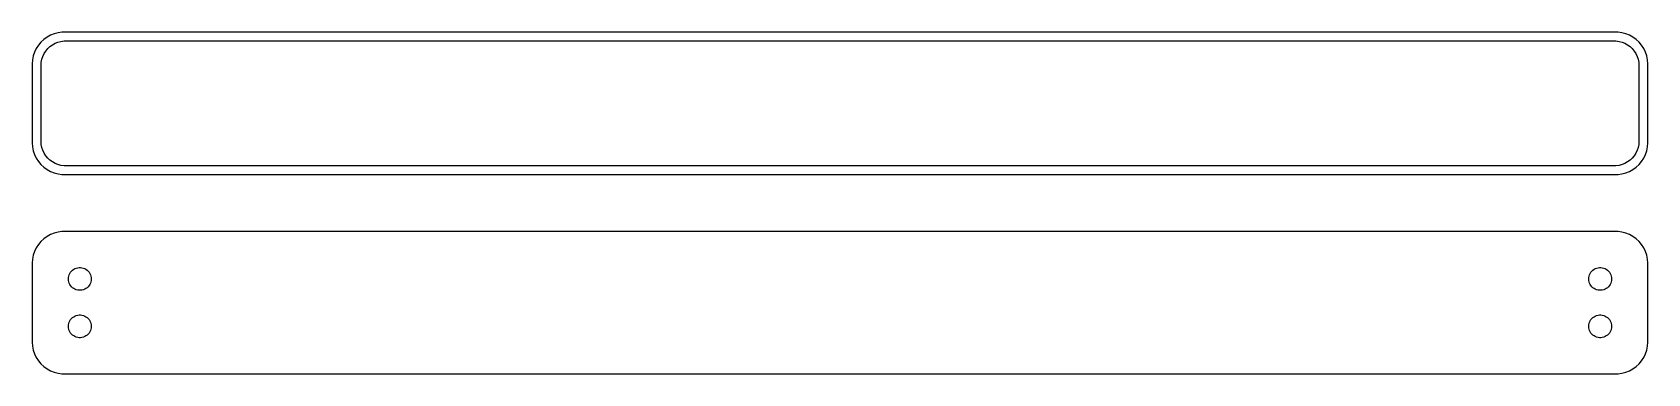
# Model space of a CAD drawing. Header units: metres. Extents: x -128 to 128, y 20 to 74.
import ezdxf

# ---------------------------------------------------------------- set-up
doc = ezdxf.new("R2010")
doc.units = ezdxf.units.M

msp = doc.modelspace()

# ---------------------------------------------------------------- linework, layer by layer
for p, q in [((-124.045, 74.0053), (-124.629, 73.7741)), ((-123.437, 74.1614), (-124.045, 74.0053)), ((-122.814, 74.2401), (-123.437, 74.1614)), ((122.814, 74.2401), (-122.814, 74.2401)), ((123.437, 74.1614), (122.814, 74.2401)), ((124.045, 74.0053), (123.437, 74.1614)), ((124.629, 73.7741), (124.045, 74.0053)), ((-126.882, 71.6588), (-127.149, 71.0906)), ((-126.545, 72.1889), (-126.882, 71.6588)), ((-126.145, 72.6727), (-126.545, 72.1889)), ((-125.687, 73.1026), (-126.145, 72.6727)), ((-125.179, 73.4716), (-125.687, 73.1026)), ((-125.38, 71.2744), (-125.071, 71.6488)), ((-124.629, 73.7741), (-125.179, 73.4716)), ((-125.071, 71.6488), (-124.716, 71.9815)), ((-124.716, 71.9815), (-124.323, 72.2671)), ((-124.323, 72.2671), (-123.898, 72.5012)), ((-123.898, 72.5012), (-123.446, 72.6801)), ((-123.446, 72.6801), (-122.975, 72.8009)), ((-122.975, 72.8009), (-122.493, 72.8618)), ((-122.493, 72.8618), (122.493, 72.8618)), ((122.493, 72.8618), (122.975, 72.8009)), ((122.975, 72.8009), (123.446, 72.6801)), ((123.446, 72.6801), (123.898, 72.5012)), ((123.898, 72.5012), (124.323, 72.2671)), ((124.323, 72.2671), (124.716, 71.9815)), ((125.179, 73.4716), (124.629, 73.7741)), ((124.716, 71.9815), (125.071, 71.6488)), ((125.071, 71.6488), (125.38, 71.2744)), ((125.687, 73.1026), (125.179, 73.4716)), ((126.145, 72.6727), (125.687, 73.1026)), ((126.545, 72.1889), (126.145, 72.6727)), ((126.882, 71.6588), (126.545, 72.1889)), ((127.149, 71.0906), (126.882, 71.6588)), ((-127.461, 69.8767), (-127.5, 69.25)), ((-127.5, 69.25), (-127.5, 56.75)), ((-127.343, 70.4934), (-127.461, 69.8767)), ((-127.149, 71.0906), (-127.343, 70.4934)), ((-126.119, 69), (-126.089, 69.485)), ((-126.119, 57), (-126.119, 69)), ((-126.089, 69.485), (-125.998, 69.9623)), ((-125.998, 69.9623), (-125.848, 70.4244)), ((-125.848, 70.4244), (-125.641, 70.8641)), ((-125.641, 70.8641), (-125.38, 71.2744)), ((125.38, 71.2744), (125.641, 70.8641)), ((125.641, 70.8641), (125.848, 70.4244)), ((125.848, 70.4244), (125.998, 69.9623)), ((125.998, 69.9623), (126.089, 69.485)), ((126.089, 69.485), (126.119, 69)), ((126.119, 69), (126.119, 57)), ((127.343, 70.4934), (127.149, 71.0906)), ((127.461, 69.8767), (127.343, 70.4934)), ((127.5, 69.25), (127.461, 69.8767)), ((127.5, 56.75), (127.5, 69.25)), ((-127.5, 56.75), (-127.461, 56.1233)), ((-127.461, 56.1233), (-127.343, 55.5066)), ((-126.089, 56.515), (-126.119, 57)), ((-125.998, 56.0377), (-126.089, 56.515)), ((126.089, 56.515), (125.998, 56.0377)), ((126.119, 57), (126.089, 56.515)), ((127.343, 55.5066), (127.461, 56.1233)), ((127.461, 56.1233), (127.5, 56.75)), ((-127.343, 55.5066), (-127.149, 54.9094)), ((-127.149, 54.9094), (-126.882, 54.3412)), ((-126.882, 54.3412), (-126.545, 53.8111)), ((-126.545, 53.8111), (-126.145, 53.3273)), ((-125.848, 55.5756), (-125.998, 56.0377)), ((-125.641, 55.1359), (-125.848, 55.5756)), ((-125.38, 54.7256), (-125.641, 55.1359)), ((-125.071, 54.3512), (-125.38, 54.7256)), ((-124.716, 54.0185), (-125.071, 54.3512)), ((-124.323, 53.7329), (-124.716, 54.0185)), ((-123.898, 53.4988), (-124.323, 53.7329)), ((124.323, 53.7329), (123.898, 53.4988)), ((124.716, 54.0185), (124.323, 53.7329)), ((125.071, 54.3512), (124.716, 54.0185)), ((125.38, 54.7256), (125.071, 54.3512)), ((125.641, 55.1359), (125.38, 54.7256)), ((125.848, 55.5756), (125.641, 55.1359)), ((125.998, 56.0377), (125.848, 55.5756)), ((126.145, 53.3273), (126.545, 53.8111)), ((126.545, 53.8111), (126.882, 54.3412)), ((126.882, 54.3412), (127.149, 54.9094)), ((127.149, 54.9094), (127.343, 55.5066)), ((-126.145, 53.3273), (-125.687, 52.8974)), ((-125.687, 52.8974), (-125.179, 52.5284)), ((-125.179, 52.5284), (-124.629, 52.2259)), ((-124.629, 52.2259), (-124.045, 51.9947)), ((-124.045, 51.9947), (-123.437, 51.8386)), ((-123.446, 53.3199), (-123.898, 53.4988)), ((-122.975, 53.1991), (-123.446, 53.3199)), ((-123.437, 51.8386), (-122.814, 51.7599)), ((-122.493, 53.1382), (-122.975, 53.1991)), ((-122.814, 51.7599), (122.814, 51.7599)), ((122.493, 53.1382), (-122.493, 53.1382)), ((122.975, 53.1991), (122.493, 53.1382)), ((122.814, 51.7599), (123.437, 51.8386)), ((123.446, 53.3199), (122.975, 53.1991)), ((123.437, 51.8386), (124.045, 51.9947)), ((123.898, 53.4988), (123.446, 53.3199)), ((124.045, 51.9947), (124.629, 52.2259)), ((124.629, 52.2259), (125.179, 52.5284)), ((125.179, 52.5284), (125.687, 52.8974)), ((125.687, 52.8974), (126.145, 53.3273)), ((-126.145, 41.1727), (-126.545, 40.6889)), ((-125.687, 41.6026), (-126.145, 41.1727)), ((-125.179, 41.9716), (-125.687, 41.6026)), ((-124.629, 42.2741), (-125.179, 41.9716)), ((-124.045, 42.5053), (-124.629, 42.2741)), ((-123.437, 42.6614), (-124.045, 42.5053)), ((-122.814, 42.7401), (-123.437, 42.6614)), ((122.814, 42.7401), (-122.814, 42.7401)), ((123.437, 42.6614), (122.814, 42.7401)), ((124.045, 42.5053), (123.437, 42.6614)), ((124.629, 42.2741), (124.045, 42.5053)), ((125.179, 41.9716), (124.629, 42.2741)), ((125.687, 41.6026), (125.179, 41.9716)), ((126.145, 41.1727), (125.687, 41.6026)), ((126.545, 40.6889), (126.145, 41.1727)), ((-127.461, 38.3767), (-127.5, 37.75)), ((-127.343, 38.9934), (-127.461, 38.3767)), ((-127.149, 39.5906), (-127.343, 38.9934)), ((-126.882, 40.1588), (-127.149, 39.5906)), ((-126.545, 40.6889), (-126.882, 40.1588)), ((126.882, 40.1588), (126.545, 40.6889)), ((127.149, 39.5906), (126.882, 40.1588)), ((127.343, 38.9934), (127.149, 39.5906)), ((127.461, 38.3767), (127.343, 38.9934)), ((127.5, 37.75), (127.461, 38.3767)), ((-127.5, 37.75), (-127.5, 25.25)), ((-121.743, 35.6976), (-121.674, 35.9126)), ((-121.674, 35.9126), (-121.577, 36.1171)), ((-121.577, 36.1171), (-121.456, 36.308)), ((-121.456, 36.308), (-121.312, 36.4822)), ((-121.312, 36.4822), (-121.147, 36.6369)), ((-121.147, 36.6369), (-120.964, 36.7698)), ((-120.964, 36.7698), (-120.766, 36.8787)), ((-120.766, 36.8787), (-120.556, 36.9619)), ((-120.556, 36.9619), (-120.337, 37.0181)), ((-120.337, 37.0181), (-120.113, 37.0464)), ((-120.113, 37.0464), (-119.887, 37.0464)), ((-119.887, 37.0464), (-119.663, 37.0181)), ((-119.663, 37.0181), (-119.444, 36.9619)), ((-119.444, 36.9619), (-119.234, 36.8787)), ((-119.234, 36.8787), (-119.036, 36.7698)), ((-119.036, 36.7698), (-118.853, 36.6369)), ((-118.853, 36.6369), (-118.688, 36.4822)), ((-118.688, 36.4822), (-118.544, 36.308)), ((-118.544, 36.308), (-118.423, 36.1171)), ((-118.423, 36.1171), (-118.326, 35.9126)), ((-118.326, 35.9126), (-118.257, 35.6976)), ((118.257, 35.6976), (118.326, 35.9126)), ((118.326, 35.9126), (118.423, 36.1171)), ((118.423, 36.1171), (118.544, 36.308)), ((118.544, 36.308), (118.688, 36.4822)), ((118.688, 36.4822), (118.853, 36.6369)), ((118.853, 36.6369), (119.036, 36.7698)), ((119.036, 36.7698), (119.234, 36.8787)), ((119.234, 36.8787), (119.444, 36.9619)), ((119.444, 36.9619), (119.663, 37.0181)), ((119.663, 37.0181), (119.887, 37.0464)), ((119.887, 37.0464), (120.113, 37.0464)), ((120.113, 37.0464), (120.337, 37.0181)), ((120.337, 37.0181), (120.556, 36.9619)), ((120.556, 36.9619), (120.766, 36.8787)), ((120.766, 36.8787), (120.964, 36.7698)), ((120.964, 36.7698), (121.147, 36.6369)), ((121.147, 36.6369), (121.312, 36.4822)), ((121.312, 36.4822), (121.456, 36.308)), ((121.456, 36.308), (121.577, 36.1171)), ((121.577, 36.1171), (121.674, 35.9126)), ((121.674, 35.9126), (121.743, 35.6976)), ((127.5, 25.25), (127.5, 37.75)), ((-121.8, 35.25), (-121.786, 35.4756)), ((-121.786, 35.0244), (-121.8, 35.25)), ((-121.786, 35.4756), (-121.743, 35.6976)), ((-121.743, 34.8024), (-121.786, 35.0244)), ((-121.674, 34.5874), (-121.743, 34.8024)), ((-121.577, 34.3828), (-121.674, 34.5874)), ((-121.456, 34.192), (-121.577, 34.3828)), ((-121.312, 34.0178), (-121.456, 34.192)), ((-121.147, 33.8631), (-121.312, 34.0178)), ((-120.964, 33.7302), (-121.147, 33.8631)), ((-120.766, 33.6213), (-120.964, 33.7302)), ((-120.556, 33.5381), (-120.766, 33.6213)), ((-120.337, 33.4819), (-120.556, 33.5381)), ((-120.113, 33.4536), (-120.337, 33.4819)), ((-119.887, 33.4536), (-120.113, 33.4536)), ((-119.663, 33.4819), (-119.887, 33.4536)), ((-119.444, 33.5381), (-119.663, 33.4819)), ((-119.234, 33.6213), (-119.444, 33.5381)), ((-119.036, 33.7302), (-119.234, 33.6213)), ((-118.853, 33.8631), (-119.036, 33.7302)), ((-118.688, 34.0178), (-118.853, 33.8631)), ((-118.544, 34.192), (-118.688, 34.0178)), ((-118.423, 34.3828), (-118.544, 34.192)), ((-118.326, 34.5874), (-118.423, 34.3828)), ((-118.257, 34.8024), (-118.326, 34.5874)), ((-118.257, 35.6976), (-118.214, 35.4756)), ((-118.214, 35.0244), (-118.257, 34.8024)), ((-118.214, 35.4756), (-118.2, 35.25)), ((-118.2, 35.25), (-118.214, 35.0244)), ((118.2, 35.25), (118.214, 35.4756)), ((118.214, 35.0244), (118.2, 35.25)), ((118.214, 35.4756), (118.257, 35.6976)), ((118.257, 34.8024), (118.214, 35.0244)), ((118.326, 34.5874), (118.257, 34.8024)), ((118.423, 34.3828), (118.326, 34.5874)), ((118.544, 34.192), (118.423, 34.3828)), ((118.688, 34.0178), (118.544, 34.192)), ((118.853, 33.8631), (118.688, 34.0178)), ((119.036, 33.7302), (118.853, 33.8631)), ((119.234, 33.6213), (119.036, 33.7302)), ((119.444, 33.5381), (119.234, 33.6213)), ((119.663, 33.4819), (119.444, 33.5381)), ((119.887, 33.4536), (119.663, 33.4819)), ((120.113, 33.4536), (119.887, 33.4536)), ((120.337, 33.4819), (120.113, 33.4536)), ((120.556, 33.5381), (120.337, 33.4819)), ((120.766, 33.6213), (120.556, 33.5381)), ((120.964, 33.7302), (120.766, 33.6213)), ((121.147, 33.8631), (120.964, 33.7302)), ((121.312, 34.0178), (121.147, 33.8631)), ((121.456, 34.192), (121.312, 34.0178)), ((121.577, 34.3828), (121.456, 34.192)), ((121.674, 34.5874), (121.577, 34.3828)), ((121.743, 34.8024), (121.674, 34.5874)), ((121.743, 35.6976), (121.786, 35.4756)), ((121.786, 35.0244), (121.743, 34.8024)), ((121.786, 35.4756), (121.8, 35.25)), ((121.8, 35.25), (121.786, 35.0244)), ((-121.786, 27.9756), (-121.743, 28.1976)), ((-121.743, 28.1976), (-121.674, 28.4126)), ((-121.674, 28.4126), (-121.577, 28.6172)), ((-121.577, 28.6172), (-121.456, 28.808)), ((-121.456, 28.808), (-121.312, 28.9822)), ((-121.312, 28.9822), (-121.147, 29.1369)), ((-121.147, 29.1369), (-120.964, 29.2698)), ((-120.964, 29.2698), (-120.766, 29.3787)), ((-120.766, 29.3787), (-120.556, 29.4619)), ((-120.556, 29.4619), (-120.337, 29.5181)), ((-120.337, 29.5181), (-120.113, 29.5464)), ((-120.113, 29.5464), (-119.887, 29.5464)), ((-119.887, 29.5464), (-119.663, 29.5181)), ((-119.663, 29.5181), (-119.444, 29.4619)), ((-119.444, 29.4619), (-119.234, 29.3787)), ((-119.234, 29.3787), (-119.036, 29.2698)), ((-119.036, 29.2698), (-118.853, 29.1369)), ((-118.853, 29.1369), (-118.688, 28.9822)), ((-118.688, 28.9822), (-118.544, 28.808)), ((-118.544, 28.808), (-118.423, 28.6172)), ((-118.423, 28.6172), (-118.326, 28.4126)), ((-118.326, 28.4126), (-118.257, 28.1976)), ((-118.257, 28.1976), (-118.214, 27.9756)), ((118.214, 27.9756), (118.257, 28.1976)), ((118.257, 28.1976), (118.326, 28.4126)), ((118.326, 28.4126), (118.423, 28.6172)), ((118.423, 28.6172), (118.544, 28.808)), ((118.544, 28.808), (118.688, 28.9822)), ((118.688, 28.9822), (118.853, 29.1369)), ((118.853, 29.1369), (119.036, 29.2698)), ((119.036, 29.2698), (119.234, 29.3787)), ((119.234, 29.3787), (119.444, 29.4619)), ((119.444, 29.4619), (119.663, 29.5181)), ((119.663, 29.5181), (119.887, 29.5464)), ((119.887, 29.5464), (120.113, 29.5464)), ((120.113, 29.5464), (120.337, 29.5181)), ((120.337, 29.5181), (120.556, 29.4619)), ((120.556, 29.4619), (120.766, 29.3787)), ((120.766, 29.3787), (120.964, 29.2698)), ((120.964, 29.2698), (121.147, 29.1369)), ((121.147, 29.1369), (121.312, 28.9822)), ((121.312, 28.9822), (121.456, 28.808)), ((121.456, 28.808), (121.577, 28.6172)), ((121.577, 28.6172), (121.674, 28.4126)), ((121.674, 28.4126), (121.743, 28.1976)), ((121.743, 28.1976), (121.786, 27.9756)), ((-121.8, 27.75), (-121.786, 27.9756)), ((-121.786, 27.5244), (-121.8, 27.75)), ((-121.743, 27.3024), (-121.786, 27.5244)), ((-121.674, 27.0874), (-121.743, 27.3024)), ((-121.577, 26.8829), (-121.674, 27.0874)), ((-121.456, 26.692), (-121.577, 26.8829)), ((-121.312, 26.5178), (-121.456, 26.692)), ((-121.147, 26.3631), (-121.312, 26.5178)), ((-120.964, 26.2302), (-121.147, 26.3631)), ((-120.766, 26.1213), (-120.964, 26.2302)), ((-120.556, 26.0381), (-120.766, 26.1213)), ((-120.337, 25.9819), (-120.556, 26.0381)), ((-120.113, 25.9536), (-120.337, 25.9819)), ((-119.887, 25.9536), (-120.113, 25.9536)), ((-119.663, 25.9819), (-119.887, 25.9536)), ((-119.444, 26.0381), (-119.663, 25.9819)), ((-119.234, 26.1213), (-119.444, 26.0381)), ((-119.036, 26.2302), (-119.234, 26.1213)), ((-118.853, 26.3631), (-119.036, 26.2302)), ((-118.688, 26.5178), (-118.853, 26.3631)), ((-118.544, 26.692), (-118.688, 26.5178)), ((-118.423, 26.8829), (-118.544, 26.692)), ((-118.326, 27.0874), (-118.423, 26.8829)), ((-118.257, 27.3024), (-118.326, 27.0874)), ((-118.214, 27.5244), (-118.257, 27.3024)), ((-118.214, 27.9756), (-118.2, 27.75)), ((-118.2, 27.75), (-118.214, 27.5244)), ((118.2, 27.75), (118.214, 27.9756)), ((118.214, 27.5244), (118.2, 27.75)), ((118.257, 27.3024), (118.214, 27.5244)), ((118.326, 27.0874), (118.257, 27.3024)), ((118.423, 26.8829), (118.326, 27.0874)), ((118.544, 26.692), (118.423, 26.8829)), ((118.688, 26.5178), (118.544, 26.692)), ((118.853, 26.3631), (118.688, 26.5178)), ((119.036, 26.2302), (118.853, 26.3631)), ((119.234, 26.1213), (119.036, 26.2302)), ((119.444, 26.0381), (119.234, 26.1213)), ((119.663, 25.9819), (119.444, 26.0381)), ((119.887, 25.9536), (119.663, 25.9819)), ((120.113, 25.9536), (119.887, 25.9536)), ((120.337, 25.9819), (120.113, 25.9536)), ((120.556, 26.0381), (120.337, 25.9819)), ((120.766, 26.1213), (120.556, 26.0381)), ((120.964, 26.2302), (120.766, 26.1213)), ((121.147, 26.3631), (120.964, 26.2302)), ((121.312, 26.5178), (121.147, 26.3631)), ((121.456, 26.692), (121.312, 26.5178)), ((121.577, 26.8829), (121.456, 26.692)), ((121.674, 27.0874), (121.577, 26.8829)), ((121.743, 27.3024), (121.674, 27.0874)), ((121.786, 27.5244), (121.743, 27.3024)), ((121.786, 27.9756), (121.8, 27.75)), ((121.8, 27.75), (121.786, 27.5244)), ((-127.5, 25.25), (-127.461, 24.6233)), ((-127.461, 24.6233), (-127.343, 24.0066)), ((-127.343, 24.0066), (-127.149, 23.4094)), ((-127.149, 23.4094), (-126.882, 22.8412)), ((126.882, 22.8412), (127.149, 23.4094)), ((127.149, 23.4094), (127.343, 24.0066)), ((127.343, 24.0066), (127.461, 24.6233)), ((127.461, 24.6233), (127.5, 25.25)), ((-126.882, 22.8412), (-126.545, 22.3111)), ((-126.545, 22.3111), (-126.145, 21.8273)), ((-126.145, 21.8273), (-125.687, 21.3974)), ((-125.687, 21.3974), (-125.179, 21.0284)), ((-125.179, 21.0284), (-124.629, 20.7259)), ((-124.629, 20.7259), (-124.045, 20.4947)), ((-124.045, 20.4947), (-123.437, 20.3386)), ((123.437, 20.3386), (124.045, 20.4947)), ((124.045, 20.4947), (124.629, 20.7259)), ((124.629, 20.7259), (125.179, 21.0284)), ((125.179, 21.0284), (125.687, 21.3974)), ((125.687, 21.3974), (126.145, 21.8273)), ((126.145, 21.8273), (126.545, 22.3111)), ((126.545, 22.3111), (126.882, 22.8412)), ((-123.437, 20.3386), (-122.814, 20.2599)), ((-122.814, 20.2599), (122.814, 20.2599)), ((122.814, 20.2599), (123.437, 20.3386))]:
    msp.add_line(p, q)

doc.saveas('drawing.dxf')
